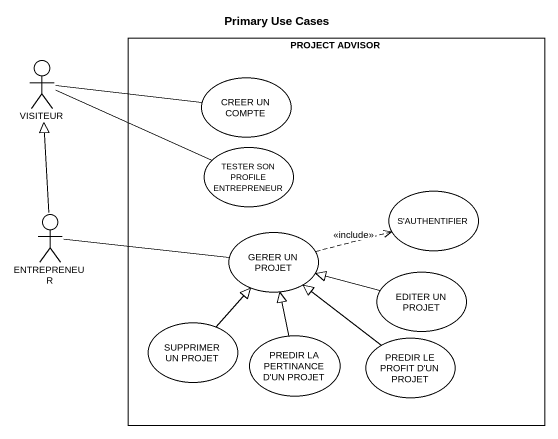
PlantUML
@startuml
title Primary Use Cases
rectangle "PROJECT ADVISOR" as PROJECT_ADVISOR {
  usecase "CREER UN COMPTE" as CREER_UN_COMPTE
  usecase "TESTER SON PROFILE ENTREPRENEUR" as TESTER_SON_PROFILE
  usecase "S'AUTHENTIFIER" as S_AUTHENTIFIER
  usecase "GERER UN PROJET" as GERER_UN_PROJET
  usecase "EDITER UN PROJET" as EDITER_UN_PROJET
  usecase "SUPPRIMER UN PROJET" as SUPPRIMER_UN_PROJET
  usecase "PREDIR LA PERTINANCE D'UN PROJET" as PREDIR_LA_PERTINANCE_D_UN
  usecase "PREDIR LE PROFIT D'UN PROJET" as PREDIR_LE_PROFIT_D_UN_PROJET
}
actor VISITEUR
actor ENTREPRENEUR
VISITEUR -right- CREER_UN_COMPTE
VISITEUR -right- TESTER_SON_PROFILE
ENTREPRENEUR -up-|> VISITEUR
ENTREPRENEUR -right- GERER_UN_PROJET
GERER_UN_PROJET .right.> S_AUTHENTIFIER : <<include>>
EDITER_UN_PROJET -left-|> GERER_UN_PROJET
SUPPRIMER_UN_PROJET -up-|> GERER_UN_PROJET
PREDIR_LA_PERTINANCE_D_UN -up-|> GERER_UN_PROJET
PREDIR_LE_PROFIT_D_UN_PROJET -up-|> GERER_UN_PROJET
@enduml
